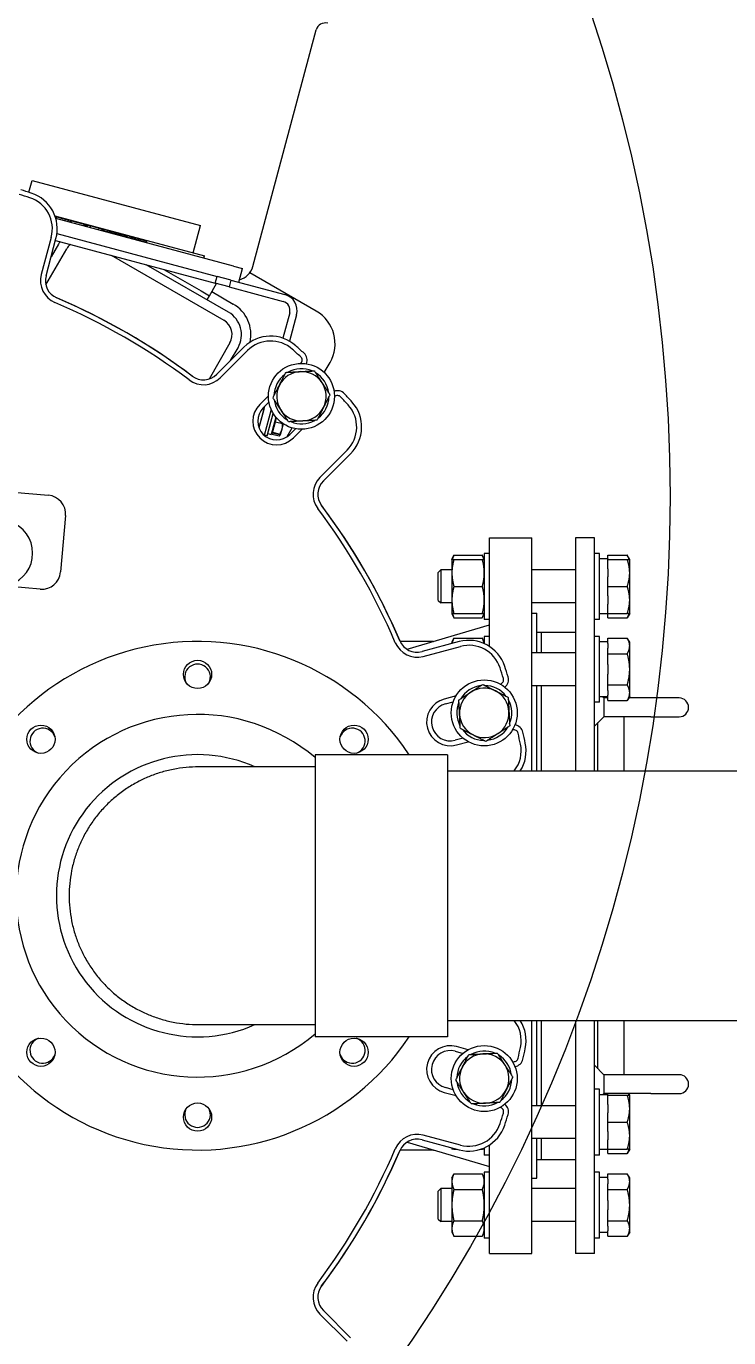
# Model space of a CAD drawing. Header units: inches. Extents: x 15 to 402, y 6 to 258.
# Drawn here: x 85.57 to 104.21, y 188.61 to 223.42 of the extents above; entities that cross this region are included whole.
import ezdxf

# ---------------------------------------------------------------- set-up
doc = ezdxf.new("R2010")
doc.units = ezdxf.units.IN
doc.header["$LTSCALE"] = 12
doc.header["$MEASUREMENT"] = 0
doc.layers.add('Dimension (ANSI)', color=7, linetype='Continuous', lineweight=25)
doc.layers.add('Visible', color=7, linetype='Continuous', lineweight=18)
doc.styles.add('MEMCOR Medium', font='arial.ttf')
doc.dimstyles.new('Default (ANSI)', dxfattribs={"dimscale": 12, "dimtxt": 0.15, "dimasz": 0.098425, "dimexe": 0.125, "dimexo": 0.0625, "dimgap": 0.031496, "dimtad": 0, "dimtih": 1, "dimtoh": 1, "dimdec": 4, "dimrnd": 1e-08, "dimzin": 3, "dimdsep": 46, "dimlunit": 5, "dimtxsty": 'MEMCOR Medium', "dimcen": 0.09, "dimdle": 0.393701, "dimclrd": 256, "dimclre": 256, "dimclrt": 256, "dimadec": 0, "dimazin": 1, "dimtfac": 0.8, "dimtofl": 0, "dimtmove": 0, "dimatfit": 3, "dimfxl": 1, "dimfrac": 1, "dimtolj": 1, "dimtzin": 4, "dimlwd": -1, "dimlwe": -1, "dimarcsym": 0})

# ---------------------------------------------------------------- blocks, each defined once
blk = doc.blocks.new('*D25')
at = {"layer": 'Defpoints', "color": 0, "transparency": 16777216}
for p in [(86.719, 242.894), (62.656, 210.942)]:
    blk.add_point(p, dxfattribs=at)
at = {"layer": 'Dimension (ANSI)', "transparency": 16777216}
for p, q in [((91.29, 248.964), (87.429, 243.838)), ((92.877, 248.964), (91.29, 248.964))]:
    blk.add_line(p, q, dxfattribs=at)
blk.add_solid([(87.272, 243.956), (87.587, 243.719), (86.719, 242.894)], dxfattribs=at)
at = {"layer": 'Dimension (ANSI)', "transparency": 16777216, "char_height": 1.8, "attachment_point": 4, "style": 'MEMCOR Medium'}
for s, insert in [('\\A1; \\fArial|b0|i0;R40 in', (108.755, 250.261)), ('\\A1;[R1016.0 mm]{\\P\\fArial|b0|i0;RADIAL CLEARANCE REQUIRED}', (93.255, 246.096))]:
    blk.add_mtext(s, dxfattribs=dict(at, insert=insert))

msp = doc.modelspace()

# ---------------------------------------------------------------- linework, layer by layer
at = {"layer": 'Visible'}
for p, q in [((91.58469, 217.04672), (93.26701, 223.32524)), ((85.64166, 219.0153), (85.72556, 219.32843)), ((85.72556, 219.32843), (90.19296, 218.13139)), ((86.33396, 218.38895), (90.3007, 217.32606)), ((91.06937, 217.05539), (86.35706, 218.31805)), ((86.3675, 218.31526), (86.38044, 218.36355)), ((86.38044, 218.36355), (86.52905, 218.32373)), ((86.52905, 218.32373), (86.61459, 218.30081)), ((86.60165, 218.25252), (86.61459, 218.30081)), ((86.61459, 218.30081), (86.69427, 218.27946)), ((86.68133, 218.23117), (86.69427, 218.27946)), ((86.72267, 218.22009), (86.72591, 218.23216)), ((86.72591, 218.23216), (86.73562, 218.26838)), ((86.76746, 218.22103), (86.72591, 218.23216)), ((86.73562, 218.26838), (86.77716, 218.25725)), ((86.76422, 218.20895), (86.77716, 218.25725)), ((86.77716, 218.25725), (86.94483, 218.21232)), ((86.94483, 218.21232), (87.1125, 218.1674)), ((87.09956, 218.1191), (87.1125, 218.1674)), ((87.19546, 218.10635), (87.1028, 218.13118)), ((87.1125, 218.1674), (87.17406, 218.1509)), ((87.16435, 218.11468), (87.17406, 218.1509)), ((87.17406, 218.1509), (87.20517, 218.14257)), ((87.19223, 218.09427), (87.20517, 218.14257)), ((87.20517, 218.14257), (87.28387, 218.12148)), ((87.27093, 218.07318), (87.28387, 218.12148)), ((87.28387, 218.12148), (87.51118, 218.06057)), ((87.49824, 218.01228), (87.51118, 218.06057)), ((87.51118, 218.06057), (87.58939, 218.03962)), ((87.57645, 217.99132), (87.58939, 218.03962)), ((88.7785, 217.68217), (87.57968, 218.00339)), ((87.58939, 218.03962), (87.63248, 218.02807)), ((87.62278, 217.99185), (87.63248, 218.02807)), ((87.63248, 218.02807), (87.6832, 218.01448)), ((87.6832, 218.01448), (87.73391, 218.00089)), ((87.72421, 217.96467), (87.73391, 218.00089)), ((87.73391, 218.00089), (87.80987, 217.98054)), ((87.80016, 217.94432), (87.80987, 217.98054)), ((87.81965, 217.9391), (87.82935, 217.97532)), ((87.82935, 217.97532), (87.95504, 217.94164)), ((87.94534, 217.90542), (87.95504, 217.94164)), ((87.95504, 217.94164), (88.03099, 217.92129)), ((89.99885, 217.40694), (90.19296, 218.13139)), ((86.23573, 217.81871), (85.97172, 216.8334)), ((86.09729, 216.79976), (86.3613, 217.78506)), ((86.42857, 217.64076), (86.2309, 217.29839)), ((86.34868, 217.73796), (90.58585, 216.60261)), ((86.38787, 217.92157), (90.63438, 216.78372)), ((88.02129, 217.88507), (88.03099, 217.92129)), ((88.04813, 217.87788), (88.05783, 217.9141)), ((88.05783, 217.9141), (88.2602, 217.85987)), ((88.2505, 217.82365), (88.2602, 217.85987)), ((88.29963, 217.81048), (88.30934, 217.84671)), ((88.30934, 217.84671), (88.37867, 217.82813)), ((88.36897, 217.79191), (88.37867, 217.82813)), ((88.37867, 217.82813), (88.47521, 217.80226)), ((88.4655, 217.76604), (88.47521, 217.80226)), ((88.47521, 217.80226), (88.56831, 217.77732)), ((88.5586, 217.74109), (88.56831, 217.77732)), ((88.59671, 217.73088), (88.60642, 217.7671)), ((88.60642, 217.7671), (88.7691, 217.72351)), ((88.75939, 217.68729), (88.7691, 217.72351)), ((88.77527, 217.6701), (88.7785, 217.68217)), ((86.09278, 216.55915), (86.64508, 217.51576)), ((87.82573, 217.34218), (90.81415, 215.61682)), ((90.28453, 217.26569), (90.3007, 217.32606)), ((90.93915, 215.83332), (88.75874, 217.09218)), ((89.22525, 216.96718), (90.21573, 216.39533)), ((91.06937, 217.05539), (91.31086, 216.99069)), ((91.2138, 216.62847), (91.31086, 216.99069)), ((90.43224, 216.27033), (90.61896, 216.59374)), ((90.58585, 216.60261), (90.63438, 216.78372)), ((90.95291, 216.50426), (90.58585, 216.60261)), ((90.97232, 216.69317), (90.63438, 216.78372)), ((91.00144, 216.68537), (90.95291, 216.50426)), ((91.00144, 216.68537), (90.97232, 216.69317)), ((91.00144, 216.68537), (92.43425, 216.30145)), ((93.26712, 215.86048), (91.5036, 216.87865)), ((90.21573, 216.39533), (90.43224, 216.27033)), ((90.36974, 216.16207), (90.43224, 216.27033)), ((90.49474, 216.37858), (91.06415, 216.04983)), ((90.95291, 216.50426), (92.38572, 216.12034)), ((92.56249, 215.81415), (92.38271, 215.14317)), ((92.74361, 215.76562), (92.55575, 215.06454)), ((90.9752, 215.01576), (90.4229, 214.05915)), ((91.35031, 214.90466), (90.62901, 214.18336)), ((90.72094, 214.09144), (91.44223, 214.81274)), ((90.99404, 214.54839), (91.19171, 214.89076)), ((92.85811, 214.47498), (92.85791, 214.47478)), ((93.48071, 214.23044), (93.63314, 214.49445)), ((91.99916, 213.61603), (91.76883, 213.3857)), ((91.86075, 213.29378), (92.0127, 213.44573)), ((93.74886, 213.58383), (93.74906, 213.58403)), ((91.89683, 213.32986), (91.7457, 212.76584)), ((91.87614, 213.25266), (91.7457, 212.76584)), ((92.07049, 213.25354), (91.88559, 212.56347)), ((91.96474, 212.54977), (92.12495, 213.14767)), ((92.19543, 213.04752), (92.07262, 212.5892)), ((92.11416, 212.6476), (92.1515, 212.78694)), ((92.1515, 212.78694), (92.18883, 212.92628)), ((92.18883, 212.92628), (92.21508, 213.02423)), ((92.18883, 212.92628), (92.37516, 212.87636)), ((92.3227, 212.58361), (92.36207, 212.73052)), ((92.36207, 212.73052), (92.39825, 212.86557)), ((92.48582, 212.98229), (92.48905, 212.98865)), ((92.49817, 212.52862), (92.63133, 212.75926)), ((92.71981, 212.73863), (92.56786, 212.58667)), ((92.65978, 212.49475), (92.89011, 212.72508)), ((91.96474, 212.54977), (91.88747, 212.57048)), ((91.98183, 212.61353), (92.07262, 212.5892)), ((92.11205, 212.63971), (92.08789, 212.64619)), ((92.10091, 212.59815), (92.1101, 212.63246)), ((92.10091, 212.59815), (92.28724, 212.54822)), ((92.1101, 212.63246), (92.11213, 212.64003)), ((92.1101, 212.63246), (92.29643, 212.58253)), ((92.11213, 212.64003), (92.11416, 212.6476)), ((92.11416, 212.6476), (92.30049, 212.59768)), ((92.32235, 212.58302), (92.29451, 212.55519)), ((92.32262, 212.58329), (92.32235, 212.58302)), ((92.32262, 212.58329), (92.3227, 212.58361)), ((94.08681, 212.16816), (93.36552, 211.44686)), ((93.45744, 211.35494), (94.17874, 212.07623)), ((80.68028, 211.44905), (86.15969, 210.97354)), ((86.61458, 210.43218), (86.4849, 208.9378)), ((97.8672, 206.95697), (97.8672, 209.84312)), ((97.8672, 209.84312), (98.9922, 209.84312)), ((98.9922, 203.65562), (98.9922, 209.84312)), ((100.1472, 209.84312), (100.1472, 203.65562)), ((100.6472, 209.84312), (100.1472, 209.84312)), ((100.6472, 203.65562), (100.6472, 209.84312)), ((96.86757, 209.27249), (96.91944, 209.38372)), ((96.86757, 209.27249), (96.86757, 208.91299)), ((96.91944, 209.38372), (97.6747, 209.38372)), ((96.91944, 209.27249), (97.6747, 209.27249)), ((97.72657, 209.27249), (97.6747, 209.38372)), ((97.72657, 209.42849), (97.72657, 207.67849)), ((97.8672, 209.42849), (97.72657, 209.42849)), ((100.78782, 209.42849), (100.6472, 209.42849)), ((100.78782, 207.67849), (100.78782, 209.42849)), ((101.00682, 209.28299), (100.78782, 209.28299)), ((101.00682, 209.28299), (101.00682, 209.38343)), ((101.00682, 209.38343), (101.52075, 209.38343)), ((101.00682, 209.28299), (101.00682, 209.27224)), ((101.00682, 209.02092), (101.00682, 209.27224)), ((101.00682, 209.27224), (101.52075, 209.27224)), ((101.58495, 209.27224), (101.52075, 209.38343)), ((101.58495, 208.91286), (101.58495, 209.27224)), ((96.50682, 208.92484), (96.57298, 208.99099)), ((96.50682, 208.18214), (96.50682, 208.92484)), ((96.57298, 208.99099), (96.57298, 208.11599)), ((96.86757, 208.99099), (96.57298, 208.99099)), ((96.86757, 208.91299), (96.86757, 208.19399)), ((100.1472, 208.99099), (98.9922, 208.99099)), ((101.00682, 209.02092), (101.00682, 208.80481)), ((101.58495, 208.19411), (101.58495, 208.91286)), ((85.94354, 208.4829), (85.14279, 208.55239)), ((96.91944, 208.55349), (97.6747, 208.55349)), ((101.00682, 208.55349), (101.00682, 208.80481)), ((101.00682, 208.30217), (101.00682, 208.55349)), ((101.00682, 208.55349), (101.52075, 208.55349)), ((96.86757, 208.19399), (96.86757, 207.83449)), ((101.00682, 208.30217), (101.00682, 208.08606)), ((101.58495, 207.83474), (101.58495, 208.19411)), ((96.50682, 208.18214), (96.57298, 208.11599)), ((96.86757, 208.11599), (96.57298, 208.11599)), ((96.86757, 207.83449), (96.91944, 207.72326)), ((96.91944, 207.83449), (97.6747, 207.83449)), ((97.72657, 207.83449), (97.6747, 207.72326)), ((100.1472, 208.11599), (98.9922, 208.11599)), ((98.9922, 207.84312), (99.1172, 207.84312)), ((99.1172, 206.79103), (99.1172, 207.84312)), ((101.00682, 207.83474), (101.00682, 208.08606)), ((101.00682, 207.83474), (101.00682, 207.82399)), ((101.00682, 207.83474), (101.52075, 207.83474)), ((101.58495, 207.83474), (101.52075, 207.72355)), ((95.67665, 206.88392), (97.8672, 207.53312)), ((96.91944, 207.72326), (97.6747, 207.72326)), ((97.8672, 207.67849), (97.72657, 207.67849)), ((100.78782, 207.67849), (100.6472, 207.67849)), ((101.00682, 207.82399), (100.78782, 207.82399)), ((101.00682, 207.72355), (101.00682, 207.82399)), ((101.00682, 207.72355), (101.52075, 207.72355)), ((96.86757, 207.07253), (96.91944, 207.18376)), ((96.91944, 207.18376), (97.6747, 207.18376)), ((97.72657, 207.07253), (97.6747, 207.18376)), ((97.72657, 207.22853), (97.72657, 207.03401)), ((97.8672, 207.22853), (97.72657, 207.22853)), ((99.1172, 207.34312), (99.2472, 207.34312)), ((99.2472, 206.79103), (99.2472, 207.34312)), ((99.2472, 206.79103), (99.2472, 207.34312)), ((99.2472, 207.34312), (100.1472, 207.34312)), ((100.78782, 207.22853), (100.6472, 207.22853)), ((100.78782, 205.47853), (100.78782, 207.22853)), ((101.00682, 207.03837), (101.00682, 207.18347)), ((101.00682, 207.18347), (101.52075, 207.18347)), ((101.58495, 207.07228), (101.52075, 207.18347)), ((96.3672, 207.09312), (95.49209, 207.09312)), ((97.05914, 207.08723), (96.07383, 206.82321)), ((96.10748, 206.69764), (97.09279, 206.96166)), ((96.3672, 207.09312), (96.3672, 207.08857)), ((96.3672, 207.08857), (96.3672, 207.09312)), ((96.3672, 207.09312), (96.38253, 207.09312)), ((96.86757, 207.07253), (96.86757, 207.0359)), ((100.1472, 206.79103), (98.9922, 206.79103)), ((101.00682, 207.08303), (100.78782, 207.08303)), ((101.00682, 207.03837), (101.00682, 206.9136)), ((101.00682, 206.7685), (101.00682, 206.9136)), ((101.58495, 206.97598), (101.58495, 207.07228)), ((101.58495, 206.35353), (101.58495, 206.97598)), ((101.00682, 206.4783), (101.00682, 206.7685)), ((101.00682, 206.7685), (101.52075, 206.7685)), ((101.00682, 206.4783), (101.00682, 206.22875)), ((101.00682, 205.93856), (101.00682, 206.22875)), ((101.58495, 205.73107), (101.58495, 206.35353)), ((98.15009, 205.96122), (98.14982, 205.96114)), ((100.1472, 205.91603), (98.9922, 205.91603)), ((99.1172, 203.65562), (99.1172, 205.91603)), ((99.2472, 203.65562), (99.2472, 205.91603)), ((99.2472, 203.65562), (99.2472, 205.91603)), ((101.00682, 205.79346), (101.00682, 205.93856)), ((101.00682, 205.93856), (101.52075, 205.93856)), ((101.00682, 205.79346), (101.00682, 205.66868)), ((96.97675, 205.64682), (96.66211, 205.56251)), ((96.69576, 205.43694), (96.90333, 205.49256)), ((100.78782, 205.47853), (100.6472, 205.47853)), ((101.00682, 205.62403), (100.78782, 205.62403)), ((100.8972, 205.59312), (100.86629, 205.62403)), ((101.00682, 205.59312), (100.8972, 205.59312)), ((100.8972, 205.59312), (100.8972, 205.34312)), ((101.00682, 205.52359), (101.00682, 205.66868)), ((101.00682, 205.52359), (101.52075, 205.52359)), ((101.58495, 205.63478), (101.52075, 205.52359)), ((102.1472, 205.59312), (101.5609, 205.59312)), ((101.58495, 205.63478), (101.58495, 205.73107)), ((102.8972, 205.59312), (102.1472, 205.59312)), ((100.8972, 205.09312), (100.6472, 204.84312)), ((100.8972, 205.34312), (100.8972, 205.09312)), ((102.1472, 205.09312), (100.8972, 205.09312)), ((101.4422, 203.65562), (101.4422, 205.09312)), ((102.1472, 205.09312), (102.8972, 205.09312)), ((97.08134, 204.85466), (97.08731, 204.85854)), ((98.47593, 204.74408), (98.47621, 204.74415)), ((100.7422, 203.65562), (100.7422, 204.93812)), ((97.16215, 204.52664), (96.95457, 204.47102)), ((96.98822, 204.34545), (97.30286, 204.42975)), ((93.2352, 204.08762), (93.2352, 196.59862)), ((96.7472, 204.08762), (93.2352, 204.08762)), ((96.7472, 204.08762), (96.7472, 196.59862)), ((93.2352, 203.76362), (90.14358, 203.76362)), ((96.7472, 203.65562), (122.7417, 203.65562)), ((90.14358, 196.92262), (93.2352, 196.92262)), ((96.7472, 197.03062), (122.7417, 197.03062)), ((98.9922, 190.84312), (98.9922, 197.03062)), ((99.1172, 194.77021), (99.1172, 197.03062)), ((99.2472, 194.77021), (99.2472, 197.03062)), ((99.2472, 194.77021), (99.2472, 197.03062)), ((100.1472, 197.03062), (100.1472, 190.84312)), ((100.6472, 190.84312), (100.6472, 197.03062)), ((100.7422, 195.74812), (100.7422, 197.03062)), ((101.4422, 195.59312), (101.4422, 197.03062)), ((96.7472, 196.59862), (93.2352, 196.59862)), ((96.95457, 196.21522), (97.16215, 196.1596)), ((97.30286, 196.25648), (96.98822, 196.34079)), ((98.47621, 195.94209), (98.47593, 195.94216)), ((100.8972, 195.59312), (100.6472, 195.84312)), ((96.99735, 195.51816), (97.00447, 195.51853)), ((102.1472, 195.59312), (100.8972, 195.59312)), ((100.8972, 195.59312), (100.8972, 195.34312)), ((100.8972, 195.34312), (100.8972, 195.09312)), ((102.8972, 195.59312), (102.1472, 195.59312)), ((96.66211, 195.12372), (96.97675, 195.03942)), ((96.90333, 195.19368), (96.69576, 195.24929)), ((100.78782, 195.20771), (100.6472, 195.20771)), ((100.78782, 193.45771), (100.78782, 195.20771)), ((101.00682, 195.06221), (100.78782, 195.06221)), ((100.8972, 195.09312), (100.86629, 195.06221)), ((102.1472, 195.09312), (100.8972, 195.09312)), ((101.00682, 195.06221), (101.00682, 195.09312)), ((101.00682, 195.06221), (101.00682, 195.05146)), ((101.00682, 194.80014), (101.00682, 195.05146)), ((101.00682, 195.05146), (101.52075, 195.05146)), ((101.58495, 195.05146), (101.5609, 195.09312)), ((101.58495, 194.69209), (101.58495, 195.05146)), ((102.1472, 195.09312), (102.8972, 195.09312)), ((98.14982, 194.72509), (98.15009, 194.72502)), ((100.1472, 194.77021), (98.9922, 194.77021)), ((101.00682, 194.80014), (101.00682, 194.58403)), ((101.58495, 193.97334), (101.58495, 194.69209)), ((101.00682, 194.33271), (101.00682, 194.58403)), ((101.00682, 194.08139), (101.00682, 194.33271)), ((101.00682, 194.33271), (101.52075, 194.33271)), ((97.09279, 193.72458), (96.10748, 193.98859)), ((101.00682, 194.08139), (101.00682, 193.86528)), ((101.58495, 193.61396), (101.58495, 193.97334)), ((96.3672, 193.59312), (95.49209, 193.59312)), ((95.67665, 193.80232), (97.8672, 193.15312)), ((96.07383, 193.86302), (97.05914, 193.59901)), ((96.3672, 193.59766), (96.3672, 193.59312)), ((96.3672, 193.59312), (96.3672, 193.59766)), ((96.3672, 193.59312), (96.38253, 193.59312)), ((96.86757, 193.65034), (96.86757, 193.61371)), ((96.91944, 193.61371), (97.00428, 193.61371)), ((97.62645, 193.61371), (97.6747, 193.61371)), ((97.72657, 193.65223), (97.72657, 193.45771)), ((97.8672, 190.84312), (97.8672, 193.72927)), ((100.1472, 193.89521), (98.9922, 193.89521)), ((99.1172, 192.84312), (99.1172, 193.89521)), ((99.2472, 193.34312), (99.2472, 193.89521)), ((99.2472, 193.34312), (99.2472, 193.89521)), ((101.00682, 193.60321), (100.78782, 193.60321)), ((101.00682, 193.61396), (101.00682, 193.86528)), ((101.00682, 193.61396), (101.00682, 193.60321)), ((101.00682, 193.61396), (101.52075, 193.61396)), ((101.00682, 193.50277), (101.00682, 193.60321)), ((101.58495, 193.61396), (101.52075, 193.50277)), ((97.8672, 193.45771), (97.72657, 193.45771)), ((99.1172, 193.34312), (99.2472, 193.34312)), ((99.2472, 193.34312), (100.1472, 193.34312)), ((100.78782, 193.45771), (100.6472, 193.45771)), ((101.00682, 193.50277), (101.52075, 193.50277)), ((96.86757, 192.85175), (96.91944, 192.96298)), ((96.91944, 192.96298), (97.6747, 192.96298)), ((97.72657, 192.85175), (97.6747, 192.96298)), ((97.72657, 193.00775), (97.72657, 191.25775)), ((97.8672, 193.00775), (97.72657, 193.00775)), ((100.78782, 193.00775), (100.6472, 193.00775)), ((100.78782, 191.25775), (100.78782, 193.00775)), ((101.00682, 192.81759), (101.00682, 192.96269)), ((101.00682, 192.96269), (101.52075, 192.96269)), ((101.58495, 192.8515), (101.52075, 192.96269)), ((96.50682, 192.5041), (96.57298, 192.57025)), ((96.57298, 192.57025), (96.57298, 191.69525)), ((96.86757, 192.57025), (96.57298, 192.57025)), ((96.86757, 192.85175), (96.86757, 192.75542)), ((96.86757, 192.75542), (96.86757, 192.13275)), ((96.91944, 192.54786), (97.6747, 192.54786)), ((98.9922, 192.84312), (99.1172, 192.84312)), ((100.1472, 192.57025), (98.9922, 192.57025)), ((101.00682, 192.86225), (100.94307, 192.86225)), ((101.00682, 192.81759), (101.00682, 192.69282)), ((101.00682, 192.54772), (101.00682, 192.69282)), ((101.00682, 192.25752), (101.00682, 192.54772)), ((101.00682, 192.54772), (101.52075, 192.54772)), ((101.58495, 192.75521), (101.58495, 192.8515)), ((101.58495, 192.13275), (101.58495, 192.75521)), ((96.50682, 191.7614), (96.50682, 192.5041)), ((101.00682, 192.25752), (101.00682, 192.00798)), ((96.86757, 192.13275), (96.86757, 191.51008)), ((101.00682, 191.71778), (101.00682, 192.00798)), ((101.58495, 191.51029), (101.58495, 192.13275)), ((96.50682, 191.7614), (96.57298, 191.69525)), ((96.86757, 191.69525), (96.57298, 191.69525)), ((96.86757, 191.51008), (96.86757, 191.41375)), ((96.91944, 191.71763), (97.6747, 191.71763)), ((100.1472, 191.69525), (98.9922, 191.69525)), ((101.00682, 191.57268), (101.00682, 191.71778)), ((101.00682, 191.71778), (101.52075, 191.71778)), ((101.00682, 191.57268), (101.00682, 191.44791)), ((101.58495, 191.414), (101.58495, 191.51029)), ((96.86757, 191.41375), (96.91944, 191.30252)), ((96.91944, 191.30252), (97.6747, 191.30252)), ((97.72657, 191.41375), (97.6747, 191.30252)), ((97.8672, 191.25775), (97.72657, 191.25775)), ((100.78782, 191.25775), (100.6472, 191.25775)), ((101.00682, 191.40325), (100.78782, 191.40325)), ((101.00682, 191.30281), (101.00682, 191.44791)), ((101.00682, 191.30281), (101.52075, 191.30281)), ((101.58495, 191.414), (101.52075, 191.30281)), ((97.8672, 190.84312), (98.9922, 190.84312)), ((100.6472, 190.84312), (100.1472, 190.84312)), ((93.36552, 189.23938), (94.08681, 188.51808)), ((94.17874, 188.61001), (93.45744, 189.3313))]:
    msp.add_line(p, q, dxfattribs=at)
for centre, radius in [((62.65597, 210.94167), 40), ((92.87401, 213.59993), 0.875), ((90.1172, 206.21812), 0.375), ((97.72634, 205.19545), 0.875), ((85.96294, 204.49737), 0.375), ((94.27145, 204.49737), 0.375), ((85.96294, 196.18887), 0.375), ((94.27145, 196.18887), 0.375), ((97.72634, 195.49079), 0.875), ((90.1172, 194.46812), 0.375)]:
    msp.add_circle(centre, radius, dxfattribs=at)
for centre, radius, start, end in [((93.5085, 223.26054), 0.25, 75, 165), ((79.6172, 200.34312), 19.62, 71.921409, 72.780972), ((85.39538, 218.04388), 1, 345, 71.921409), ((79.6172, 200.34312), 19.49, 71.921409, 72.780972), ((85.39538, 218.04388), 0.87, 345, 71.921409), ((87.02613, 217.29576), 0.69, 143.597958, 150), ((87.02613, 217.29576), 0.44, 130.093063, 150), ((91.10173, 217.17613), 0.5, 285, 345), ((86.58025, 216.67035), 0.63, 165, 246.90325), ((86.58025, 216.67035), 0.5, 165, 246.90325), ((79.6172, 200.34312), 17.25021, 53.049065, 66.950935), ((79.6172, 200.34312), 17.25, 53.09675, 66.90325), ((92.32101, 215.87886), 0.4375, 345, 75), ((79.6172, 200.34312), 17.12, 53.09675, 66.90325), ((90.59415, 215.23576), 0.94, 347.741831, 60), ((92.32101, 215.87886), 0.25, 345, 75), ((92.76712, 214.99445), 1, 330, 60), ((90.59415, 215.23576), 0.44, 330, 60), ((90.59415, 215.23576), 0.69, 330, 60), ((92.05742, 214.19755), 1, 48.078591, 135), ((92.05742, 214.19755), 0.87, 48.078591, 135), ((79.6172, 200.34312), 19.49, 47.219028, 48.078591), ((79.6172, 200.34312), 19.62, 47.219028, 48.078591), ((92.77325, 214.55984), 0.12, 315, 47.219028), ((92.77325, 214.55984), 0.25, 337.738688, 47.219028), ((90.27546, 214.53692), 0.5, 233.09675, 315), ((92.87401, 213.59993), 0.7295, 127.099296, 178.981014), ((92.87401, 213.59993), 0.656, 93.040155, 153.040155), ((92.87401, 213.59993), 0.7295, 67.099296, 118.981014), ((92.87401, 213.59993), 0.656, 33.040155, 93.040155), ((92.87401, 213.59993), 0.7295, 7.099296, 58.981014), ((90.27546, 214.53692), 0.63, 233.09675, 315), ((92.87401, 213.59993), 0.656, 153.040155, 213.040155), ((92.87401, 213.59993), 0.656, 333.040155, 33.040155), ((92.87401, 213.59993), 0.7295, 187.099296, 237.850081), ((92.87401, 213.59993), 0.7295, 307.099296, 358.981014), ((93.83391, 213.49918), 0.25, 42.780972, 112.261312), ((93.83391, 213.49918), 0.12, 42.780972, 135), ((79.6172, 200.34312), 19.49, 41.921409, 42.780972), ((79.6172, 200.34312), 19.62, 41.921409, 42.780972), ((93.47163, 212.78334), 1, 315, 41.921409), ((92.2143, 212.94023), 0.63, 135, 315), ((92.2143, 212.94023), 0.5, 135, 315), ((92.87401, 213.59993), 0.656, 213.040155, 273.040155), ((92.87401, 213.59993), 0.656, 273.040155, 333.040155), ((93.47163, 212.78334), 0.87, 315, 41.921409), ((92.87401, 213.59993), 0.7295, 237.850081, 238.981014), ((92.87401, 213.59993), 0.7295, 247.099296, 298.981014), ((93.81099, 211.00138), 0.63, 135, 216.90325), ((93.81099, 211.00138), 0.5, 135, 216.90325), ((86.11646, 210.47541), 0.5, 355.040155, 85.040155), ((79.6172, 200.34312), 17.12, 23.09675, 36.90325), ((79.6172, 200.34312), 17.25021, 23.049065, 36.950935), ((79.6172, 200.34312), 17.25, 23.09675, 36.90325), ((84.8672, 209.43642), 0.875, 288.358437, 71.641563), ((85.98677, 208.98102), 0.5, 265.040155, 355.040155), ((90.1172, 200.34312), 6.75, 33.69286, 170.469503), ((95.94442, 207.30618), 0.63, 203.09675, 285), ((95.94442, 207.30618), 0.5, 203.09675, 285), ((97.31796, 206.1213), 1, 18.078591, 105), ((97.31796, 206.1213), 0.87, 18.078591, 105), ((90.1172, 206.15022), 0.3405, 334.269761, 205.730239), ((79.6172, 200.34312), 19.49, 17.219028, 18.078591), ((98.11904, 206.07713), 0.12, 285, 17.219028), ((79.6172, 200.34312), 19.62, 17.219028, 18.078591), ((98.11904, 206.07713), 0.25, 307.738688, 17.219028), ((97.72634, 205.19545), 0.656, 123.040155, 183.040155), ((97.72634, 205.19545), 0.7295, 97.099296, 148.981014), ((97.72634, 205.19545), 0.656, 63.040155, 123.040155), ((97.72634, 205.19545), 0.7295, 37.099296, 88.981014), ((97.72634, 205.19545), 0.656, 3.040155, 63.040155), ((96.82517, 204.95398), 0.63, 105, 285), ((96.82517, 204.95398), 0.5, 105, 285), ((97.72634, 205.19545), 0.7295, 157.099296, 207.850081), ((97.72634, 205.19545), 0.7295, 337.099296, 28.981014), ((102.8972, 205.34312), 0.25, 270, 90), ((90.1172, 200.34312), 4.8125, 49.616836, 310.383164), ((97.72634, 205.19545), 0.656, 183.040155, 243.040155), ((97.72634, 205.19545), 0.656, 303.040155, 3.040155), ((86.011, 204.44932), 0.3405, 19.303126, 250.696874), ((94.2235, 204.44932), 0.3405, 289.320891, 160.798469), ((97.72634, 205.19545), 0.7295, 207.850081, 208.981014), ((97.72634, 205.19545), 0.7295, 217.099296, 268.981014), ((97.72634, 205.19545), 0.7295, 277.099296, 328.981014), ((98.50726, 204.62824), 0.12, 12.780972, 105), ((98.50726, 204.62824), 0.25, 12.780972, 82.261312), ((97.72634, 205.19545), 0.656, 243.040155, 303.040155), ((97.8356, 204.18945), 0.87, 322.149924, 11.921409), ((79.6172, 200.34312), 19.49, 11.921409, 12.780972), ((97.8356, 204.18945), 1, 327.735418, 11.921409), ((79.6172, 200.34312), 19.62, 11.921409, 12.780972), ((90.1172, 200.34312), 3.7445, 65.989808, 294.010192), ((90.1172, 200.34312), 6.75, 189.530497, 326.30714), ((97.8356, 196.49679), 0.87, 348.078591, 37.850076), ((97.8356, 196.49679), 1, 348.078591, 32.264582), ((86.011, 196.23692), 0.3405, 109.303126, 340.696874), ((94.2235, 196.23692), 0.3405, 199.201531, 70.679109), ((96.82517, 195.73226), 0.63, 75, 255), ((96.82517, 195.73226), 0.5, 75, 255), ((97.72634, 195.49079), 0.7295, 127.099296, 177.850081), ((97.72634, 195.49079), 0.656, 93.040155, 153.040155), ((97.72634, 195.49079), 0.7295, 67.099296, 118.981014), ((97.72634, 195.49079), 0.656, 33.040155, 93.040155), ((97.72634, 195.49079), 0.7295, 7.099296, 58.981014), ((98.50726, 196.058), 0.12, 255, 347.219028), ((98.50726, 196.058), 0.25, 277.738688, 347.219028), ((79.6172, 200.34312), 19.49, 347.219028, 348.078591), ((79.6172, 200.34312), 19.62, 347.219028, 348.078591), ((97.72634, 195.49079), 0.656, 153.040155, 213.040155), ((97.72634, 195.49079), 0.656, 333.040155, 33.040155), ((97.72634, 195.49079), 0.7295, 177.850081, 178.981014), ((97.72634, 195.49079), 0.7295, 187.099296, 238.981014), ((97.72634, 195.49079), 0.7295, 307.099296, 358.981014), ((102.8972, 195.34312), 0.25, 270, 90), ((97.72634, 195.49079), 0.656, 213.040155, 273.040155), ((97.72634, 195.49079), 0.656, 273.040155, 333.040155), ((90.1172, 194.53602), 0.3405, 154.269761, 25.730239), ((97.72634, 195.49079), 0.7295, 247.099296, 298.981014), ((98.11904, 194.60911), 0.12, 342.780972, 75), ((98.11904, 194.60911), 0.25, 342.780972, 52.261312), ((97.31796, 194.56494), 0.87, 255, 341.921409), ((79.6172, 200.34312), 19.49, 341.921409, 342.780972), ((79.6172, 200.34312), 19.62, 341.921409, 342.780972), ((95.94442, 193.38006), 0.63, 75, 156.90325), ((97.31796, 194.56494), 1, 255, 341.921409), ((79.6172, 200.34312), 17.12, 323.09675, 336.90325), ((79.6172, 200.34312), 17.25021, 323.049065, 336.950935), ((79.6172, 200.34312), 17.25, 323.09675, 336.90325), ((95.94442, 193.38006), 0.5, 75, 156.90325), ((93.81099, 189.68485), 0.63, 143.09675, 225), ((93.81099, 189.68485), 0.5, 143.09675, 225)]:
    msp.add_arc(centre, radius, start, end, dxfattribs=at)
msp.add_ellipse((100.94307, 192.13275), major_axis=(-4.1372, 0), ratio=0.17632698, start_param=4.71238898, end_param=4.7499235, dxfattribs=at)
for points, weights in [([(92.2893, 213.89734), (92.36899, 214.05401), (92.46101, 214.23492)], [1, 1.0379548493, 1]), ([(92.46101, 214.23492), (92.66369, 214.24569), (92.83922, 214.25501)], [1, 1.0379548493, 1]), ([(92.83922, 214.25501), (93.01475, 214.26433), (93.21743, 214.2751)], [1, 1.0379548493, 1]), ([(93.21743, 214.2751), (93.32809, 214.10495), (93.42393, 213.9576)], [1, 1.0379548493, 1]), ([(92.11759, 213.55976), (92.20961, 213.74067), (92.2893, 213.89734)], [1, 1.0379548493, 1]), ([(93.42393, 213.9576), (93.51976, 213.81025), (93.63043, 213.64011)], [1, 1.0379548493, 1]), ([(92.32409, 213.24226), (92.22825, 213.38961), (92.11759, 213.55976)], [1, 1.0379548493, 1]), ([(93.63043, 213.64011), (93.53841, 213.4592), (93.45872, 213.30252)], [1, 1.0379548493, 1]), ([(92.53059, 212.92477), (92.41993, 213.09491), (92.32409, 213.24226)], [1, 1.0379548493, 1]), ([(93.45872, 213.30252), (93.37903, 213.14585), (93.28701, 212.96494)], [1, 1.0379548493, 1]), ([(92.30049, 212.59768), (92.34474, 212.66585), (92.36207, 212.73052)], [1, 1.0379548493, 1]), ([(92.36207, 212.73052), (92.37939, 212.79519), (92.37516, 212.87636)], [1, 1.0379548493, 1]), ([(92.37516, 212.87636), (92.37625, 212.87797), (92.37731, 212.87957)], [1, 1.00092006805, 1.00179552913]), ([(92.9088, 212.94486), (92.73327, 212.93553), (92.53059, 212.92477)], [1, 1.0379548493, 1]), ([(93.28701, 212.96494), (93.08433, 212.95418), (92.9088, 212.94486)], [1, 1.0379548493, 1]), ([(92.28724, 212.54822), (92.30297, 212.56513), (92.31362, 212.58151)], [1, 1.01602065033, 1.01851674495]), ([(92.29451, 212.55519), (92.29105, 212.55172), (92.28724, 212.54822)], [1.00724809554, 1.00405789184, 1]), ([(92.29643, 212.58253), (92.32176, 212.58009), (92.3227, 212.58361)], [1, 1.0379548493, 1]), ([(92.3227, 212.58361), (92.32364, 212.58712), (92.30049, 212.59768)], [1, 1.0379548493, 1]), ([(96.86757, 209.27249), (96.86757, 209.27249), (96.91944, 209.27249)], [1, 1.0379548493, 1]), ([(96.91944, 209.27249), (96.86757, 209.07983), (96.86757, 208.91299)], [1, 1.0379548493, 1]), ([(96.91944, 209.38372), (96.89209, 209.32507), (96.8794, 209.27249)], [1, 1.01965956375, 1.01895290532]), ([(97.71474, 209.27249), (97.70205, 209.32507), (97.6747, 209.38372)], [1.01895290532, 1.01965956375, 1]), ([(97.72657, 208.91299), (97.72657, 209.07983), (97.6747, 209.27249)], [1, 1.0379548493, 1]), ([(97.6747, 209.27249), (97.72657, 209.27249), (97.72657, 209.27249)], [1, 1.0379548493, 1]), ([(101.57031, 209.27224), (101.5546, 209.3248), (101.52075, 209.38343)], [1.02385469408, 1.02721658286, 1.01001874936]), ([(101.52075, 209.27224), (101.58495, 209.27224), (101.58495, 209.27224)], [1.01001874936, 1.04314139574, 1]), ([(101.58495, 208.91286), (101.58495, 209.07965), (101.52075, 209.27224)], [1, 1.04314139574, 1.01001874936]), ([(96.86757, 208.91299), (96.86757, 208.74614), (96.91944, 208.55349)], [1, 1.0379548493, 1]), ([(97.6747, 208.55349), (97.72657, 208.74614), (97.72657, 208.91299)], [1, 1.0379548493, 1]), ([(101.52075, 208.55349), (101.58495, 208.74608), (101.58495, 208.91286)], [1.01001874936, 1.04314139574, 1]), ([(96.91944, 208.55349), (96.86757, 208.36083), (96.86757, 208.19399)], [1, 1.0379548493, 1]), ([(97.72657, 208.19399), (97.72657, 208.36083), (97.6747, 208.55349)], [1, 1.0379548493, 1]), ([(101.58495, 208.19411), (101.58495, 208.3609), (101.52075, 208.55349)], [1, 1.04314139574, 1.01001874936]), ([(96.86757, 208.19399), (96.86757, 208.02714), (96.91944, 207.83449)], [1, 1.0379548493, 1]), ([(97.6747, 207.83449), (97.72657, 208.02714), (97.72657, 208.19399)], [1, 1.0379548493, 1]), ([(101.52075, 207.83474), (101.58495, 208.02733), (101.58495, 208.19411)], [1.01001874936, 1.04314139574, 1]), ([(96.91944, 207.83449), (96.86757, 207.83449), (96.86757, 207.83449)], [1, 1.0379548493, 1]), ([(96.8794, 207.83449), (96.89209, 207.78191), (96.91944, 207.72326)], [1.01895290532, 1.01965956375, 1]), ([(97.72657, 207.83449), (97.72657, 207.83449), (97.6747, 207.83449)], [1, 1.0379548493, 1]), ([(97.6747, 207.72326), (97.70205, 207.78191), (97.71474, 207.83449)], [1, 1.01965956375, 1.01895290532]), ([(101.58495, 207.83474), (101.58495, 207.83474), (101.52075, 207.83474)], [1, 1.04314139574, 1.01001874936]), ([(101.52075, 207.72355), (101.5546, 207.78217), (101.57031, 207.83474)], [1.01001874936, 1.02721658286, 1.02385469408]), ([(96.91944, 207.18376), (96.88305, 207.10572), (96.87236, 207.03718)], [1, 1.02632906637, 1.016129481]), ([(97.72196, 207.03606), (97.71138, 207.10511), (97.6747, 207.18376)], [1.0159624824, 1.02654153989, 1]), ([(101.58495, 206.97598), (101.58495, 207.07228), (101.52075, 207.18347)], [1, 1.04314139574, 1.01001874936]), ([(101.52075, 206.7685), (101.58495, 206.87969), (101.58495, 206.97598)], [1.01001874936, 1.04314139574, 1]), ([(101.58495, 206.35353), (101.58495, 206.54612), (101.52075, 206.7685)], [1, 1.04314139574, 1.01001874936]), ([(101.52075, 205.93856), (101.58495, 206.16094), (101.58495, 206.35353)], [1.01001874936, 1.04314139574, 1]), ([(97.05118, 205.53887), (97.22132, 205.64953), (97.36867, 205.74537)], [1, 1.0379548493, 1]), ([(97.36867, 205.74537), (97.51602, 205.8412), (97.68617, 205.95187)], [1, 1.0379548493, 1]), ([(97.68617, 205.95187), (97.86708, 205.85985), (98.02375, 205.78016)], [1, 1.0379548493, 1]), ([(98.02375, 205.78016), (98.18042, 205.70047), (98.36133, 205.60845)], [1, 1.0379548493, 1]), ([(101.58495, 205.73107), (101.58495, 205.82737), (101.52075, 205.93856)], [1, 1.04314139574, 1.01001874936]), ([(97.07126, 205.16066), (97.06194, 205.33619), (97.05118, 205.53887)], [1, 1.0379548493, 1]), ([(98.36133, 205.60845), (98.37209, 205.40577), (98.38142, 205.23024)], [1, 1.0379548493, 1]), ([(101.52075, 205.52359), (101.58495, 205.63478), (101.58495, 205.73107)], [1.01001874936, 1.04314139574, 1]), ([(97.09135, 204.78245), (97.08059, 204.98513), (97.07126, 205.16066)], [1, 1.0379548493, 1]), ([(98.38142, 205.23024), (98.39074, 205.05471), (98.4015, 204.85203)], [1, 1.0379548493, 1]), ([(97.42893, 204.61074), (97.27226, 204.69043), (97.09135, 204.78245)], [1, 1.0379548493, 1]), ([(98.4015, 204.85203), (98.23136, 204.74137), (98.08401, 204.64553)], [1, 1.0379548493, 1]), ([(97.76651, 204.43903), (97.5856, 204.53105), (97.42893, 204.61074)], [1, 1.0379548493, 1]), ([(98.08401, 204.64553), (97.93666, 204.54969), (97.76651, 204.43903)], [1, 1.0379548493, 1]), ([(97.14163, 195.7882), (97.22132, 195.94487), (97.31334, 196.12578)], [1, 1.0379548493, 1]), ([(97.31334, 196.12578), (97.51602, 196.13654), (97.69155, 196.14587)], [1, 1.0379548493, 1]), ([(97.69155, 196.14587), (97.86708, 196.15519), (98.06976, 196.16595)], [1, 1.0379548493, 1]), ([(98.06976, 196.16595), (98.18042, 195.99581), (98.27626, 195.84846)], [1, 1.0379548493, 1]), ([(96.96992, 195.45062), (97.06194, 195.63152), (97.14163, 195.7882)], [1, 1.0379548493, 1]), ([(98.27626, 195.84846), (98.37209, 195.70111), (98.48276, 195.53096)], [1, 1.0379548493, 1]), ([(97.17642, 195.13312), (97.08059, 195.28047), (96.96992, 195.45062)], [1, 1.0379548493, 1]), ([(98.48276, 195.53096), (98.39074, 195.35005), (98.31105, 195.19338)], [1, 1.0379548493, 1]), ([(97.38292, 194.81563), (97.27226, 194.98577), (97.17642, 195.13312)], [1, 1.0379548493, 1]), ([(98.31105, 195.19338), (98.23136, 195.03671), (98.13934, 194.8558)], [1, 1.0379548493, 1]), ([(101.52075, 195.05146), (101.58495, 195.05146), (101.58495, 195.05146)], [1.01001874936, 1.04314139574, 1]), ([(101.58495, 194.69209), (101.58495, 194.85887), (101.52075, 195.05146)], [1, 1.04314139574, 1.01001874936]), ([(101.57031, 195.05146), (101.56419, 195.07194), (101.55542, 195.09312)], [1.02385469408, 1.02516156517, 1.02336161649]), ([(97.76113, 194.83571), (97.5856, 194.82639), (97.38292, 194.81563)], [1, 1.0379548493, 1]), ([(98.13934, 194.8558), (97.93666, 194.84503), (97.76113, 194.83571)], [1, 1.0379548493, 1]), ([(101.52075, 194.33271), (101.58495, 194.5253), (101.58495, 194.69209)], [1.01001874936, 1.04314139574, 1]), ([(101.58495, 193.97334), (101.58495, 194.14012), (101.52075, 194.33271)], [1, 1.04314139574, 1.01001874936]), ([(101.52075, 193.61396), (101.58495, 193.80655), (101.58495, 193.97334)], [1.01001874936, 1.04314139574, 1]), ([(96.91944, 193.61371), (96.86757, 193.61371), (96.86757, 193.61371)], [1, 1.0379548493, 1]), ([(96.91303, 193.63816), (96.91612, 193.62604), (96.91944, 193.61371)], [1.00440089894, 1.00234537972, 1]), ([(97.6747, 193.61371), (97.67727, 193.62325), (97.6797, 193.63266)], [1, 1.00181324373, 1.00345323672]), ([(97.72657, 193.61371), (97.72657, 193.61371), (97.6747, 193.61371)], [1, 1.0379548493, 1]), ([(101.58495, 193.61396), (101.58495, 193.61396), (101.52075, 193.61396)], [1, 1.04314139574, 1.01001874936]), ([(101.52075, 193.50277), (101.5546, 193.5614), (101.57031, 193.61396)], [1.01001874936, 1.02721658286, 1.02385469408]), ([(96.91944, 192.96298), (96.86757, 192.85175), (96.86757, 192.75542)], [1, 1.0379548493, 1]), ([(97.72657, 192.75542), (97.72657, 192.85175), (97.6747, 192.96298)], [1, 1.0379548493, 1]), ([(101.58495, 192.75521), (101.58495, 192.8515), (101.52075, 192.96269)], [1, 1.04314139574, 1.01001874936]), ([(96.86757, 192.75542), (96.86757, 192.65909), (96.91944, 192.54786)], [1, 1.0379548493, 1]), ([(96.91944, 192.54786), (96.86757, 192.32541), (96.86757, 192.13275)], [1, 1.0379548493, 1]), ([(97.6747, 192.54786), (97.72657, 192.65909), (97.72657, 192.75542)], [1, 1.0379548493, 1]), ([(97.72657, 192.13275), (97.72657, 192.32541), (97.6747, 192.54786)], [1, 1.0379548493, 1]), ([(101.52075, 192.54772), (101.58495, 192.65891), (101.58495, 192.75521)], [1.01001874936, 1.04314139574, 1]), ([(101.58495, 192.13275), (101.58495, 192.32534), (101.52075, 192.54772)], [1, 1.04314139574, 1.01001874936]), ([(96.86757, 192.13275), (96.86757, 191.94009), (96.91944, 191.71763)], [1, 1.0379548493, 1]), ([(97.6747, 191.71763), (97.72657, 191.94009), (97.72657, 192.13275)], [1, 1.0379548493, 1]), ([(101.52075, 191.71778), (101.58495, 191.94016), (101.58495, 192.13275)], [1.01001874936, 1.04314139574, 1]), ([(96.91944, 191.71763), (96.86757, 191.60641), (96.86757, 191.51008)], [1, 1.0379548493, 1]), ([(96.86757, 191.51008), (96.86757, 191.41375), (96.91944, 191.30252)], [1, 1.0379548493, 1]), ([(97.72657, 191.51008), (97.72657, 191.60641), (97.6747, 191.71763)], [1, 1.0379548493, 1]), ([(97.6747, 191.30252), (97.72657, 191.41375), (97.72657, 191.51008)], [1, 1.0379548493, 1]), ([(101.58495, 191.51029), (101.58495, 191.60659), (101.52075, 191.71778)], [1, 1.04314139574, 1.01001874936]), ([(101.52075, 191.30281), (101.58495, 191.414), (101.58495, 191.51029)], [1.01001874936, 1.04314139574, 1])]:
    msp.add_rational_spline(points, weights, degree=2, dxfattribs=at)
msp.add_open_spline([(90.14358, 203.76362), (90.03728, 203.76362), (89.92606, 203.75866), (89.69995, 203.73699), (89.58508, 203.72028), (89.35767, 203.67523), (89.2451, 203.64689), (89.02784, 203.58068), (88.92315, 203.54282), (88.7272, 203.46179), (88.62684, 203.41492), (88.42725, 203.30896), (88.32802, 203.24987), (88.13616, 203.12189), (88.04349, 203.05297), (87.86902, 202.90939), (87.78721, 202.83471), (87.63772, 202.6854), (87.56311, 202.60386), (87.4196, 202.42993), (87.35071, 202.33755), (87.22275, 202.14626), (87.16366, 202.04732), (87.0577, 201.84828), (87.01083, 201.74819), (86.93004, 201.55331), (86.89238, 201.44952), (86.82649, 201.2341), (86.79826, 201.12248), (86.75337, 200.897), (86.73669, 200.78308), (86.71506, 200.55885), (86.7101, 200.44855), (86.7101, 200.23769), (86.71506, 200.12738), (86.73669, 199.90316), (86.75337, 199.78924), (86.79826, 199.56375), (86.82649, 199.45214), (86.89238, 199.23672), (86.93004, 199.13292), (87.01083, 198.93805), (87.0577, 198.83795), (87.16366, 198.63892), (87.22275, 198.53998), (87.35071, 198.34869), (87.4196, 198.2563), (87.56311, 198.08238), (87.63772, 198.00084), (87.78721, 197.85152), (87.86902, 197.77685), (88.04349, 197.63326), (88.13616, 197.56435), (88.32802, 197.43637), (88.42725, 197.37728), (88.62684, 197.27132), (88.7272, 197.22445), (88.92315, 197.14342), (89.02784, 197.10556), (89.2451, 197.03934), (89.35767, 197.011), (89.58508, 196.96596), (89.69995, 196.94925), (89.92606, 196.92758), (90.03728, 196.92262), (90.14358, 196.92262)], degree=3, knots=[-35.83822643, -35.83822643, -35.83822643, -35.83822643, -35.0282386, -35.0282386, -34.21825077, -34.21825077, -33.40826295, -33.40826295, -32.59827512, -32.59827512, -31.79242826, -31.79242826, -30.98658141, -30.98658141, -30.18073456, -30.18073456, -29.3748877, -29.3748877, -28.57074539, -28.57074539, -27.76660308, -27.76660308, -26.96246077, -26.96246077, -26.15831846, -26.15831846, -25.35495777, -25.35495777, -24.55159708, -24.55159708, -23.74823639, -23.74823639, -22.9448757, -22.9448757, -22.14151501, -22.14151501, -21.33815432, -21.33815432, -20.53479363, -20.53479363, -19.73143294, -19.73143294, -18.92729063, -18.92729063, -18.12314832, -18.12314832, -17.31900601, -17.31900601, -16.5148637, -16.5148637, -15.70901685, -15.70901685, -14.90316999, -14.90316999, -14.09732314, -14.09732314, -13.29147629, -13.29147629, -12.48148846, -12.48148846, -11.67150063, -11.67150063, -10.8615128, -10.8615128, -10.05152498, -10.05152498, -10.05152498, -10.05152498], dxfattribs=at)

# ---------------------------------------------------------------- dimensions: what is measured, and where the dimension line sits
at = {"layer": 'Dimension (ANSI)'}
dim = msp.add_radius_dim(center=(62.65597, 210.94167), mpoint=(86.71897, 242.89433), text=' \\fArial|b0|i0;<> in\\X[R1016.0 mm]{\\P\\fArial|b0|i0;RADIAL CLEARANCE REQUIRED}', dimstyle='Default (ANSI)', override={"dimgap": 0.031496, "dimdec": 4, "dimlfac": 1, "dimpost": '', "dimcen": 0, "dimtol": 0, "dimlim": 0, "dimtp": 0, "dimtm": 0, "dimtdec": 2}, dxfattribs=at)
dim.commit()
dim.dimension.update_dxf_attribs({"geometry": '*D25', "text_midpoint": (112.65178, 248.96373), "dimtype": 164})

doc.saveas('drawing.dxf')
